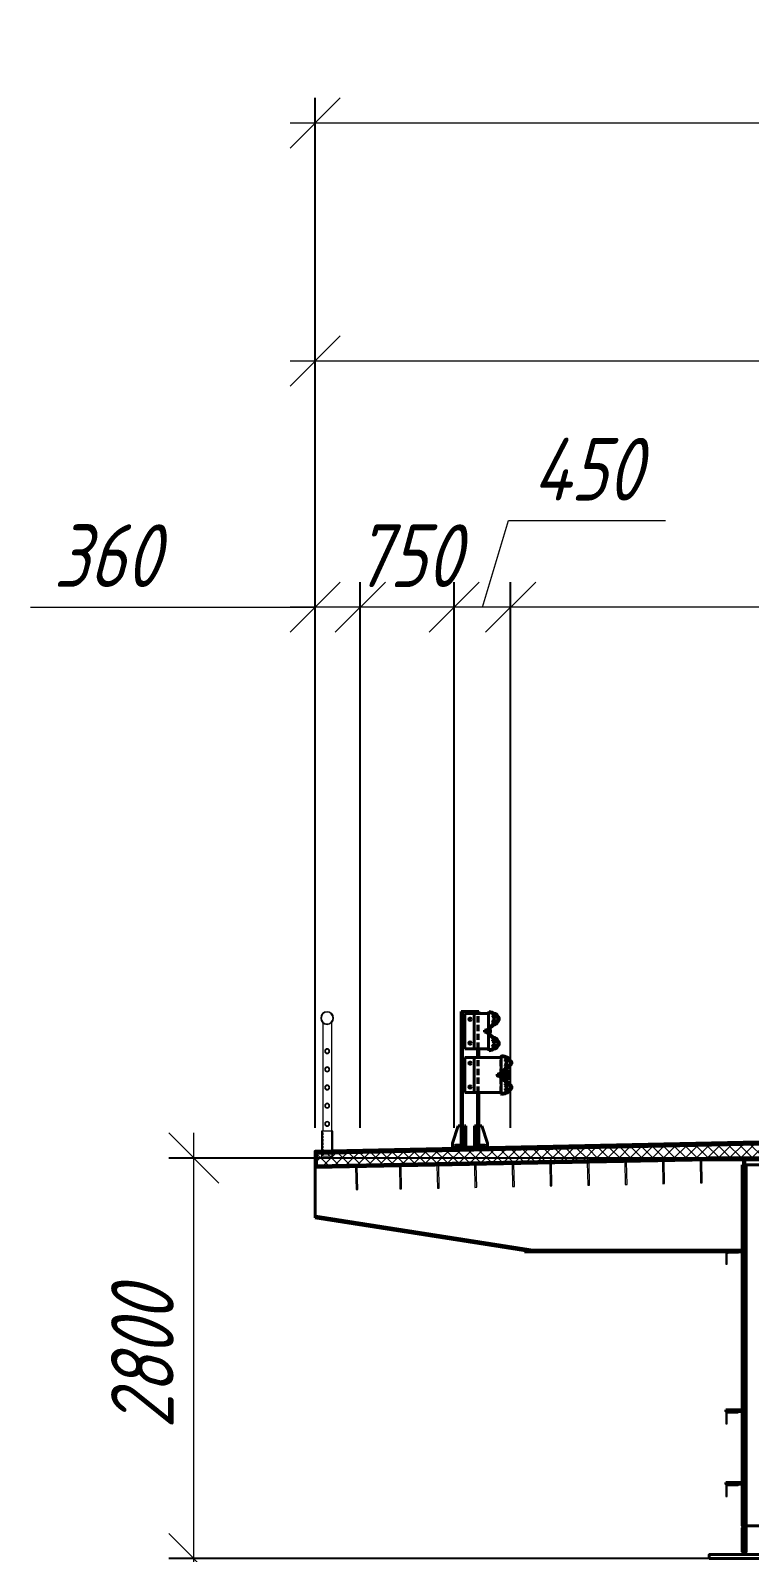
# Model space of a CAD drawing. Header units: millimetres. Extents: x 1864 to 10174863, y -4887456 to 5366151.
# Drawn here: x 10077449 to 10083189, y 12254 to 24396 of the extents above; entities that cross this region are included whole.
import ezdxf

# ---------------------------------------------------------------- set-up
doc = ezdxf.new("R2010")
doc.units = ezdxf.units.MM
doc.linetypes.add('DASHED', pattern=[7, 5, -2, 0])
for name, color, linetype, lineweight in [('S-BALK', 150, 'Continuous', 40), ('S-BALK-PPRB', 80, 'Continuous', 40), ('S-BALK-PROR', 133, 'Continuous', 20), ('S-DRGO', 21, 'Continuous', 20), ('S-METL-TONK', 75, 'Continuous', 20), ('S-METL-TONK-NVEL', 14, 'DASHED', 20), ('S-MNST', 61, 'Continuous', 40), ('S-MOGR', 121, 'Continuous', 40), ('S-MOGR-NVEL', 1, 'DASHED', 25), ('S-POGR', 124, 'Continuous', 20), ('S-SECT-PATT', 105, 'Continuous', 15), ('T-DIMS', 3, 'Continuous', 30), ('ИС_Размер', 3, 'Continuous', 18)]:
    doc.layers.add(name, color=color, linetype=linetype, lineweight=lineweight)
doc.styles.add('0', font='isocpeur.ttf', dxfattribs={"width": 0.8, "oblique": 15})
doc.dimstyles.new('М200', dxfattribs={"dimscale": 200, "dimtxt": 2.5, "dimasz": 2, "dimexe": 1, "dimexo": 1, "dimgap": 0.8, "dimtad": 1, "dimdec": 0, "dimzin": 0, "dimdsep": 46, "dimtxsty": '0', "dimblk": 'OBLIQUE', "dimcen": 0.09, "dimdle": 1, "dimclrd": 256, "dimclre": 256, "dimclrt": 256, "dimadec": 4, "dimazin": 0, "dimtfac": 1, "dimtdec": 0, "dimtmove": 1, "dimatfit": 2, "dimfxl": 1, "dimtolj": 1, "dimtzin": 0, "dimlwd": -1, "dimarcsym": 0})
pattern_1 = [(45, (10049224.69, 14653.47), (-44.19417, 44.19417), []), (135, (10049224.69, 14653.47), (-44.19417, -44.19417), [])]

# ---------------------------------------------------------------- blocks, each defined once
blk = doc.blocks.new('_OBLIQUE')
at = {"color": 0, "linetype": 'ByBlock', "lineweight": -2}
blk.add_line((0.5, 0.5), (-0.5, -0.5), dxfattribs=at)
blk = doc.blocks.new('*D814')
at = {"layer": 'Defpoints', "color": 0, "linetype": 'Continuous', "transparency": 16777216}
for p in [(10079722, 21759), (10079722, 15445), (10093382, 15353)]:
    blk.add_point(p, dxfattribs=at)
at = {"layer": 'ИС_Размер', "lineweight": -2, "transparency": 16777216}
for p, q in [((10079722, 15645), (10079722, 21959)), ((10093382, 15553), (10093382, 21959))]:
    blk.add_line(p, q, dxfattribs=at)
at = {"layer": 'ИС_Размер', "transparency": 16777216}
blk.add_line((10093582, 21759), (10079522, 21759), dxfattribs=at)
at = {"layer": 'ИС_Размер', "linetype": 'Continuous', "transparency": 16777216, "xscale": 400, "yscale": 400, "zscale": 400, "rotation": 180}
blk.add_blockref('_OBLIQUE', (10079722, 21759), dxfattribs=at)
at = {"layer": 'ИС_Размер', "linetype": 'Continuous', "transparency": 16777216, "xscale": 400, "yscale": 400, "zscale": 400}
blk.add_blockref('_OBLIQUE', (10093382, 21759), dxfattribs=at)
at = {"layer": 'ИС_Размер', "linetype": 'Continuous', "transparency": 16777216, "insert": (10086552, 22169), "char_height": 500, "attachment_point": 5, "style": '0'}
blk.add_mtext('\\A1;13660', dxfattribs=at)
blk = doc.blocks.new('*D816')
at = {"layer": 'Defpoints', "color": 0, "linetype": 'Continuous', "transparency": 16777216}
for p in [(10081282, 19796), (10092682, 15804), (10081282, 15443)]:
    blk.add_point(p, dxfattribs=at)
at = {"layer": 'ИС_Размер', "lineweight": -2, "transparency": 16777216}
for p, q in [((10081282, 15643), (10081282, 19996)), ((10092682, 16004), (10092682, 19996))]:
    blk.add_line(p, q, dxfattribs=at)
at = {"layer": 'ИС_Размер', "transparency": 16777216}
blk.add_line((10092882, 19796), (10081082, 19796), dxfattribs=at)
at = {"layer": 'ИС_Размер', "linetype": 'Continuous', "transparency": 16777216, "xscale": 400, "yscale": 400, "zscale": 400, "rotation": 180}
blk.add_blockref('_OBLIQUE', (10081282, 19796), dxfattribs=at)
at = {"layer": 'ИС_Размер', "linetype": 'Continuous', "transparency": 16777216, "xscale": 400, "yscale": 400, "zscale": 400}
blk.add_blockref('_OBLIQUE', (10092682, 19796), dxfattribs=at)
at = {"layer": 'ИС_Размер', "linetype": 'Continuous', "transparency": 16777216, "insert": (10086982, 20206), "char_height": 500, "attachment_point": 5, "style": '0'}
blk.add_mtext('\\A1;11400', dxfattribs=at)
blk = doc.blocks.new('*D817')
at = {"layer": 'Defpoints', "color": 0, "linetype": 'Continuous', "transparency": 16777216}
for p in [(10080832, 19796), (10080832, 15443), (10081282, 15443)]:
    blk.add_point(p, dxfattribs=at)
at = {"layer": 'ИС_Размер', "transparency": 16777216}
for p, q in [((10081057, 19796), (10081264, 20486)), ((10081264, 20486), (10082518, 20486)), ((10081482, 19796), (10080632, 19796))]:
    blk.add_line(p, q, dxfattribs=at)
at = {"layer": 'ИС_Размер', "lineweight": -2, "transparency": 16777216}
for p, q in [((10080832, 15643), (10080832, 19996)), ((10081282, 15643), (10081282, 19996))]:
    blk.add_line(p, q, dxfattribs=at)
at = {"layer": 'ИС_Размер', "linetype": 'Continuous', "transparency": 16777216, "xscale": 400, "yscale": 400, "zscale": 400, "rotation": 180}
blk.add_blockref('_OBLIQUE', (10080832, 19796), dxfattribs=at)
at = {"layer": 'ИС_Размер', "linetype": 'Continuous', "transparency": 16777216, "xscale": 400, "yscale": 400, "zscale": 400}
blk.add_blockref('_OBLIQUE', (10081282, 19796), dxfattribs=at)
at = {"layer": 'ИС_Размер', "linetype": 'Continuous', "transparency": 16777216, "insert": (10081891, 20896), "char_height": 500, "attachment_point": 5, "style": '0'}
blk.add_mtext('\\A1;450', dxfattribs=at)
blk = doc.blocks.new('*D818')
at = {"layer": 'Defpoints', "color": 0, "linetype": 'Continuous', "transparency": 16777216}
for p in [(10080082, 19796), (10080082, 15443), (10080832, 15443)]:
    blk.add_point(p, dxfattribs=at)
at = {"layer": 'ИС_Размер', "lineweight": -2, "transparency": 16777216}
for p, q in [((10080082, 15643), (10080082, 19996)), ((10080832, 15643), (10080832, 19996))]:
    blk.add_line(p, q, dxfattribs=at)
at = {"layer": 'ИС_Размер', "transparency": 16777216}
blk.add_line((10081032, 19796), (10079882, 19796), dxfattribs=at)
at = {"layer": 'ИС_Размер', "linetype": 'Continuous', "transparency": 16777216, "xscale": 400, "yscale": 400, "zscale": 400, "rotation": 180}
blk.add_blockref('_OBLIQUE', (10080082, 19796), dxfattribs=at)
at = {"layer": 'ИС_Размер', "linetype": 'Continuous', "transparency": 16777216, "xscale": 400, "yscale": 400, "zscale": 400}
blk.add_blockref('_OBLIQUE', (10080832, 19796), dxfattribs=at)
at = {"layer": 'ИС_Размер', "linetype": 'Continuous', "transparency": 16777216, "insert": (10080457, 20206), "char_height": 500, "attachment_point": 5, "style": '0'}
blk.add_mtext('\\A1;750', dxfattribs=at)
blk = doc.blocks.new('*D819')
at = {"layer": 'Defpoints', "color": 0, "linetype": 'Continuous', "transparency": 16777216}
for p in [(10079722, 19796), (10079722, 15443), (10080082, 15443)]:
    blk.add_point(p, dxfattribs=at)
at = {"layer": 'ИС_Размер', "lineweight": -2, "transparency": 16777216}
for p, q in [((10079722, 15643), (10079722, 19996)), ((10080082, 15643), (10080082, 19996))]:
    blk.add_line(p, q, dxfattribs=at)
at = {"layer": 'ИС_Размер', "transparency": 16777216}
for p, q in [((10077449, 19796), (10079722, 19796)), ((10080282, 19796), (10079522, 19796))]:
    blk.add_line(p, q, dxfattribs=at)
at = {"layer": 'ИС_Размер', "linetype": 'Continuous', "transparency": 16777216, "xscale": 400, "yscale": 400, "zscale": 400, "rotation": 180}
blk.add_blockref('_OBLIQUE', (10079722, 19796), dxfattribs=at)
at = {"layer": 'ИС_Размер', "linetype": 'Continuous', "transparency": 16777216, "xscale": 400, "yscale": 400, "zscale": 400}
blk.add_blockref('_OBLIQUE', (10080082, 19796), dxfattribs=at)
at = {"layer": 'ИС_Размер', "linetype": 'Continuous', "transparency": 16777216, "insert": (10078056, 20206), "char_height": 500, "attachment_point": 5, "style": '0'}
blk.add_mtext('\\A1;360', dxfattribs=at)
blk = doc.blocks.new('*D800')
at = {"layer": 'Defpoints', "color": 0, "linetype": 'Continuous', "transparency": 16777216}
for p in [(10111592, 23658), (10111592, 16052), (10079722, 15445)]:
    blk.add_point(p, dxfattribs=at)
at = {"layer": 'ИС_Размер', "lineweight": -2, "transparency": 16777216}
for p, q in [((10079722, 15645), (10079722, 23858)), ((10111592, 16252), (10111592, 23858))]:
    blk.add_line(p, q, dxfattribs=at)
at = {"layer": 'ИС_Размер', "transparency": 16777216}
blk.add_line((10079522, 23658), (10111792, 23658), dxfattribs=at)
at = {"layer": 'ИС_Размер', "linetype": 'Continuous', "transparency": 16777216, "xscale": 400, "yscale": 400, "zscale": 400, "rotation": 180}
blk.add_blockref('_OBLIQUE', (10079722, 23658), dxfattribs=at)
at = {"layer": 'ИС_Размер', "linetype": 'Continuous', "transparency": 16777216, "xscale": 400, "yscale": 400, "zscale": 400}
blk.add_blockref('_OBLIQUE', (10111592, 23658), dxfattribs=at)
at = {"layer": 'ИС_Размер', "linetype": 'Continuous', "transparency": 16777216, "insert": (10095657, 24068), "char_height": 500, "attachment_point": 5, "style": '0'}
blk.add_mtext('\\A1;31870', dxfattribs=at)
blk = doc.blocks.new('*D807')
at = {"layer": 'Defpoints', "color": 0, "linetype": 'Continuous', "transparency": 16777216}
for p in [(10078753, 15401), (10083147, 15401), (10083147, 12205)]:
    blk.add_point(p, dxfattribs=at)
at = {"layer": 'ИС_Размер', "transparency": 16777216}
blk.add_line((10078753, 12005), (10078753, 15601), dxfattribs=at)
at = {"layer": 'ИС_Размер', "lineweight": -2, "transparency": 16777216}
for p, q in [((10082947, 15401), (10078553, 15401)), ((10082947, 12205), (10078553, 12205))]:
    blk.add_line(p, q, dxfattribs=at)
at = {"layer": 'ИС_Размер', "linetype": 'Continuous', "transparency": 16777216, "xscale": 400, "yscale": 400, "zscale": 400}
for p, rotation in [((10078753, 15401), 90), ((10078753, 12205), 270)]:
    blk.add_blockref('_OBLIQUE', p, dxfattribs=dict(at, rotation=rotation))
at = {"layer": 'ИС_Размер', "linetype": 'Continuous', "transparency": 16777216, "insert": (10078343, 13803), "char_height": 500, "attachment_point": 5, "rotation": 90, "style": '0'}
blk.add_mtext('\\A1;2800', dxfattribs=at)
blk = doc.blocks.new('EF948500_1k1')
blk.add_lwpolyline([(22, 10), (96, 10, -0.414214), (100, 6), (100, 0), (0, 0), (0, 100), (6, 100, -0.414214), (10, 96), (10, 22, 0.414214)], format="xyb", close=True)
blk = doc.blocks.new('Б4 (в пролете)')
at = {"layer": 'S-BALK'}
for points in [[(-280, 3196), (280, 3196), (280, 3180), (-280, 3180)], [(-6, 32), (6, 32), (6, 3180), (-6, 3180)], [(-280, 0), (280, 0), (280, 32), (-280, 32)]]:
    blk.add_lwpolyline(points, close=True, dxfattribs=at)
at = {"layer": 'S-BALK-PPRB'}
for points in [[(196, 2940), (196, 3140), (16, 3140), (16, 260), (196, 260), (196, 295)], [(196, 950), (196, 2680)]]:
    blk.add_lwpolyline(points, dxfattribs=at)
for points in [[(-146, 2460), (-16, 2460), (-16, 2448), (-146, 2448)], [(-146, 1186), (-16, 1186), (-16, 1174), (-146, 1174)], [(-146, 606), (-16, 606), (-16, 594), (-146, 594)]]:
    blk.add_lwpolyline(points, close=True, dxfattribs=at)
at = {"layer": 'S-MNST'}
for points in [[(-16, 3140), (-6, 3140), (-6, 260), (-16, 260)], [(16, 3140), (6, 3140), (6, 260), (16, 260)], [(-6, 245), (-16, 245), (-16, 55), (-6, 55)], [(6, 245), (16, 245), (16, 55), (6, 55)]]:
    blk.add_lwpolyline(points, close=True, dxfattribs=at)
at = {"layer": 'S-METL-TONK', "xscale": -1, "rotation": 180}
for p in [(-146, 2448), (-146, 1174), (-146, 594)]:
    blk.add_blockref('EF948500_1k1', p, dxfattribs=at)
blk = doc.blocks.new('1253')
at = {"layer": 'S-MOGR', "ltscale": 10}
for p, q in [((70, 1100), (-70, 1100)), ((-70, 1100), (-70, 20)), ((-60, 20), (-60, 1100)), ((60, 1084), (60, 1100)), ((70, 1084), (70, 1100)), ((149, 1096), (150, 1100)), ((175, 1091), (149, 1096)), ((175, 1091), (149, 1096)), ((149, 1096), (149, 1092)), ((150, 1100), (176, 1095)), ((148, 1084), (-42, 1084)), ((-42, 1084), (-42, 804)), ((33, 1084), (33, 804)), ((148, 804), (148, 1084)), ((149, 1092), (174, 1087)), ((221, 1032), (158, 978)), ((161, 975), (224, 1029)), ((177, 1086), (221, 1052)), ((223, 1056), (180, 1089)), ((223, 1056), (180, 1089)), ((182, 1092), (226, 1059)), ((225, 1045), (225, 1039)), ((229, 1039), (229, 1045)), ((229, 1039), (229, 1045)), ((233, 1045), (233, 1039)), ((144, 954), (156, 954)), ((144, 934), (156, 934)), ((148, 958), (148, 930)), ((152, 930), (152, 958)), ((152, 930), (152, 958)), ((156, 958), (156, 930)), ((158, 910), (221, 856)), ((224, 859), (161, 913)), ((-42, 804), (148, 804)), ((248, 734), (-42, 734)), ((-42, 734), (-42, 454)), ((33, 734), (33, 454)), ((60, 734), (60, 804)), ((70, 734), (70, 804)), ((174, 801), (149, 796)), ((149, 792), (175, 797)), ((149, 796), (149, 792)), ((221, 836), (177, 802)), ((180, 799), (223, 832)), ((180, 799), (223, 832)), ((226, 829), (182, 796)), ((225, 849), (225, 843)), ((229, 843), (229, 849)), ((229, 843), (229, 849)), ((233, 849), (233, 843)), ((248, 454), (248, 734)), ((249, 746), (250, 750)), ((275, 741), (249, 746)), ((275, 741), (249, 746)), ((249, 746), (249, 742)), ((249, 742), (274, 737)), ((250, 750), (276, 745)), ((277, 736), (321, 702)), ((323, 706), (280, 739)), ((323, 706), (280, 739)), ((282, 742), (326, 709)), ((248, 608), (248, 580)), ((252, 580), (252, 608)), ((252, 580), (252, 608)), ((256, 608), (256, 580)), ((321, 682), (258, 628)), ((261, 625), (324, 679)), ((325, 695), (325, 689)), ((329, 689), (329, 695)), ((329, 689), (329, 695)), ((333, 695), (333, 689)), ((248, 604), (256, 604)), ((248, 584), (256, 584)), ((258, 560), (321, 506)), ((324, 509), (261, 563)), ((324, 509), (261, 563)), ((263, 566), (326, 513)), ((325, 499), (325, 493)), ((329, 493), (329, 499)), ((329, 493), (329, 499)), ((333, 499), (333, 493)), ((-42, 454), (248, 454)), ((60, 20), (60, 454)), ((70, 454), (70, 190)), ((274, 451), (249, 446)), ((249, 442), (275, 447)), ((249, 446), (249, 442)), ((321, 486), (277, 452)), ((280, 449), (323, 482)), ((280, 449), (323, 482)), ((326, 479), (282, 446)), ((-94, 190), (-140, 50)), ((-70, 190), (-94, 190)), ((-70, 20), (-70, 190)), ((-45, 50), (-45, 190)), ((-45, 190), (-35, 190)), ((-35, 190), (-35, 20)), ((35, 50), (35, 190)), ((35, 190), (45, 190)), ((45, 190), (45, 20)), ((70, 190), (94, 190)), ((70, 20), (70, 190)), ((94, 190), (140, 50)), ((-140, 50), (-140, 20)), ((140, 20), (-140, 20)), ((-140, 20), (-140, 0)), ((-140, 20), (-80, 20)), ((140, 0), (-140, 0)), ((-35, 50), (-45, 50)), ((-45, 20), (-45, 50)), ((-45, 50), (-35, 50)), ((-35, 20), (-45, 20)), ((45, 50), (35, 50)), ((35, 20), (35, 50)), ((35, 50), (45, 50)), ((45, 20), (35, 20)), ((140, 50), (140, 20)), ((140, 0), (140, 20))]:
    blk.add_line(p, q, dxfattribs=at)
at = {"layer": 'S-MOGR', "lineweight": 40, "ltscale": 10}
for p, q in [((161, 975), (224, 1029)), ((226, 1025), (163, 972)), ((224, 859), (161, 913)), ((163, 916), (226, 863)), ((149, 792), (175, 797)), ((150, 788), (149, 792)), ((176, 793), (150, 788)), ((261, 625), (324, 679)), ((326, 675), (263, 622)), ((249, 442), (275, 447)), ((250, 438), (249, 442)), ((276, 443), (250, 438))]:
    blk.add_line(p, q, dxfattribs=at)
at = {"layer": 'S-MOGR'}
for p, q in [((178, 1025), (191, 1035)), ((178, 1025), (179, 1026)), ((182, 1020), (178, 1025)), ((183, 1061), (179, 1057)), ((179, 1057), (180, 1055)), ((179, 1057), (192, 1047)), ((179, 1026), (189, 1035)), ((179, 1025), (183, 1020)), ((180, 1066), (187, 1075)), ((180, 1056), (184, 1061)), ((180, 1055), (191, 1047)), ((180, 1015), (187, 1007)), ((196, 1031), (181, 1019)), ((197, 1051), (182, 1063)), ((209, 1001), (184, 1030)), ((209, 1082), (185, 1051)), ((192, 1011), (185, 1019)), ((192, 1071), (186, 1062)), ((191, 1035), (189, 1035)), ((191, 1087), (190, 1086)), ((190, 1086), (218, 1065)), ((190, 1034), (194, 1029)), ((191, 1087), (219, 1066)), ((191, 1074), (206, 1062)), ((191, 1047), (195, 1052)), ((192, 1047), (191, 1047)), ((195, 1030), (191, 1035)), ((191, 1007), (206, 1020)), ((191, 995), (217, 1018)), ((191, 995), (218, 1017)), ((191, 995), (191, 995)), ((196, 1052), (192, 1047)), ((202, 1019), (195, 1028)), ((202, 1063), (196, 1054)), ((207, 1024), (200, 1032)), ((208, 1059), (201, 1050)), ((218, 1017), (217, 1018)), ((219, 1066), (218, 1065)), ((117, 952), (116, 951)), ((116, 951), (116, 937)), ((116, 951), (128, 951)), ((164, 944), (116, 944)), ((117, 936), (116, 937)), ((116, 937), (128, 937)), ((128, 952), (117, 952)), ((117, 952), (117, 936)), ((128, 936), (117, 936)), ((128, 934), (128, 954)), ((130, 957), (141, 957)), ((141, 951), (130, 951)), ((141, 937), (130, 937)), ((141, 931), (130, 931)), ((143, 954), (143, 934)), ((156, 962), (156, 927)), ((157, 962), (156, 962)), ((157, 927), (156, 927)), ((157, 962), (157, 927)), ((182, 868), (178, 863)), ((178, 863), (179, 862)), ((178, 863), (191, 853)), ((179, 863), (183, 868)), ((179, 862), (189, 853)), ((180, 873), (187, 881)), ((196, 857), (181, 869)), ((209, 887), (184, 858)), ((192, 877), (185, 869)), ((191, 853), (189, 853)), ((190, 854), (194, 859)), ((191, 893), (217, 870)), ((191, 893), (191, 893)), ((191, 893), (218, 871)), ((191, 881), (206, 868)), ((195, 858), (191, 853)), ((202, 869), (195, 860)), ((207, 864), (200, 856)), ((218, 871), (217, 870)), ((179, 831), (192, 841)), ((179, 831), (180, 833)), ((183, 827), (179, 831)), ((180, 833), (191, 841)), ((180, 832), (184, 827)), ((180, 822), (187, 813)), ((197, 837), (182, 825)), ((209, 806), (185, 837)), ((192, 817), (186, 826)), ((190, 802), (218, 823)), ((191, 801), (190, 802)), ((192, 841), (191, 841)), ((191, 841), (195, 836)), ((191, 814), (206, 826)), ((191, 801), (219, 822)), ((196, 836), (192, 841)), ((202, 825), (196, 834)), ((208, 829), (201, 838)), ((219, 822), (218, 823)), ((309, 732), (285, 701)), ((291, 737), (290, 736)), ((290, 736), (318, 715)), ((291, 737), (319, 716)), ((296, 633), (256, 608)), ((256, 608), (256, 580)), ((257, 612), (257, 576)), ((258, 612), (257, 612)), ((258, 612), (258, 576)), ((278, 675), (291, 685)), ((278, 675), (279, 676)), ((282, 670), (278, 675)), ((283, 711), (279, 707)), ((279, 707), (280, 705)), ((279, 707), (292, 697)), ((279, 676), (289, 685)), ((279, 675), (283, 670)), ((280, 716), (287, 725)), ((280, 706), (284, 711)), ((280, 705), (291, 697)), ((280, 665), (287, 657)), ((296, 681), (281, 669)), ((297, 701), (282, 713)), ((309, 651), (284, 680)), ((292, 661), (285, 669)), ((292, 721), (286, 712)), ((291, 685), (289, 685)), ((290, 684), (294, 679)), ((291, 724), (306, 712)), ((291, 697), (295, 702)), ((292, 697), (291, 697)), ((295, 680), (291, 685)), ((291, 657), (306, 670)), ((291, 645), (317, 668)), ((291, 645), (318, 667)), ((291, 645), (291, 645)), ((296, 702), (292, 697)), ((302, 669), (295, 678)), ((302, 713), (296, 704)), ((303, 633), (296, 633)), ((307, 674), (300, 682)), ((308, 709), (301, 700)), ((303, 555), (303, 633)), ((318, 667), (317, 668)), ((319, 716), (318, 715)), ((218, 602), (217, 601)), ((217, 601), (217, 587)), ((217, 601), (229, 601)), ((265, 594), (217, 594)), ((218, 586), (217, 587)), ((217, 587), (229, 587)), ((229, 602), (218, 602)), ((218, 602), (218, 586)), ((229, 586), (218, 586)), ((229, 584), (229, 604)), ((231, 607), (242, 607)), ((242, 601), (231, 601)), ((242, 587), (231, 587)), ((242, 581), (231, 581)), ((244, 604), (244, 584)), ((256, 580), (296, 555)), ((258, 576), (257, 576)), ((282, 518), (278, 513)), ((278, 513), (279, 512)), ((278, 513), (291, 503)), ((279, 513), (283, 518)), ((279, 512), (289, 503)), ((279, 481), (292, 491)), ((280, 523), (287, 531)), ((280, 483), (291, 491)), ((296, 507), (281, 519)), ((297, 487), (282, 475)), ((309, 537), (284, 508)), ((292, 527), (285, 519)), ((309, 456), (285, 487)), ((291, 503), (289, 503)), ((290, 504), (294, 509)), ((291, 543), (317, 520)), ((291, 543), (291, 543)), ((291, 543), (318, 521)), ((291, 531), (306, 518)), ((295, 508), (291, 503)), ((292, 491), (291, 491)), ((291, 491), (295, 486)), ((296, 486), (292, 491)), ((302, 519), (295, 510)), ((296, 555), (303, 555)), ((307, 514), (300, 506)), ((308, 479), (301, 488)), ((318, 521), (317, 520)), ((279, 481), (280, 483)), ((283, 477), (279, 481)), ((280, 482), (284, 477)), ((280, 472), (287, 463)), ((292, 467), (286, 476)), ((290, 452), (318, 473)), ((291, 451), (290, 452)), ((291, 464), (306, 476)), ((291, 451), (319, 472)), ((302, 475), (296, 484)), ((319, 472), (318, 473)), ((-122, 20), (-122, 33)), ((-118, 20), (-122, 20)), ((-78, 20), (-122, 20)), ((-83, 34), (-117, 34)), ((-111, 20), (-111, 33)), ((-89, 20), (-89, 33)), ((-82, 20), (-78, 20)), ((-78, 20), (-78, 33)), ((78, 20), (78, 33)), ((82, 20), (78, 20)), ((78, 20), (122, 20)), ((83, 34), (117, 34)), ((89, 20), (89, 33)), ((111, 20), (111, 33)), ((118, 20), (122, 20)), ((122, 20), (122, 33))]:
    blk.add_line(p, q, dxfattribs=at)
at = {"layer": 'S-MOGR', "ltscale": 50}
for p, q in [((261, 606), (296, 627)), ((277, 595), (265, 608)), ((280, 595), (267, 609)), ((274, 610), (272, 612)), ((277, 610), (273, 613)), ((288, 595), (274, 610)), ((280, 610), (275, 614)), ((291, 595), (277, 610)), ((288, 610), (280, 617)), ((294, 595), (280, 610)), ((291, 610), (282, 619)), ((294, 610), (284, 620)), ((296, 601), (288, 610)), ((296, 615), (289, 623)), ((296, 618), (291, 624)), ((291, 624), (291, 624)), ((296, 604), (291, 610)), ((294, 624), (293, 625)), ((296, 621), (294, 624)), ((296, 607), (294, 610)), ((296, 627), (296, 561)), ((261, 582), (261, 606)), ((296, 561), (261, 582)), ((263, 581), (262, 582)), ((274, 595), (263, 607)), ((266, 581), (263, 584)), ((266, 595), (265, 596)), ((277, 581), (265, 593)), ((274, 581), (265, 591)), ((280, 581), (266, 595)), ((271, 576), (266, 581)), ((288, 581), (274, 595)), ((288, 567), (274, 581)), ((291, 581), (277, 595)), ((291, 567), (277, 581)), ((294, 581), (280, 595)), ((294, 567), (280, 581)), ((296, 587), (288, 595)), ((296, 573), (288, 581)), ((292, 563), (288, 567)), ((296, 590), (291, 595)), ((296, 576), (291, 581)), ((296, 562), (291, 567)), ((296, 593), (294, 595)), ((296, 579), (294, 581)), ((296, 565), (294, 567))]:
    blk.add_line(p, q, dxfattribs=at)
at = {"layer": 'S-MOGR', "ltscale": 10}
for centre in [(0, 1039), (0, 849), (0, 689), (0, 499)]:
    blk.add_circle(centre, 9, dxfattribs=at)
for centre, radius, start, end in [((172, 1078), 17.3, 55.2601, 78.6901), ((173, 958), 25.3, 127.3113, 180), ((173, 958), 21.3, 126.8055, 180), ((173, 1080), 7.07, 52.7547, 82.4378), ((173, 1080), 11, 52.7547, 81.1954), ((173, 1080), 11, 52.7547, 81.1954), ((216, 1045), 9.35, 0, 56.2703), ((213, 1041), 12.3, 310.1762, 352.8363), ((216, 1045), 13.3, 0, 55.2601), ((216, 1045), 13.3, 0, 55.2601), ((213, 1041), 16.3, 310.1762, 354.7899), ((213, 1041), 16.3, 310.1762, 354.7899), ((216, 1045), 17.3, 0, 55.2601), ((216, 1039), 17.3, 306.0829, 0), ((173, 930), 25.3, 180, 232.6887), ((173, 930), 21.3, 180, 233.1945), ((213, 847), 12.3, 7.1637, 49.8238), ((213, 847), 16.3, 5.2101, 49.8238), ((213, 847), 16.3, 5.2101, 49.8238), ((216, 849), 17.3, 0, 53.9171), ((173, 808), 7.07, 277.5621, 307.2453), ((173, 808), 11, 278.8046, 307.2453), ((173, 808), 11, 278.8046, 307.2453), ((172, 810), 17.3, 281.3099, 304.7399), ((216, 843), 9.35, 303.7297, 0), ((216, 843), 13.3, 304.7399, 0), ((216, 843), 13.3, 304.7399, 0), ((216, 843), 17.3, 304.7399, 0), ((273, 730), 7.07, 52.7547, 82.4378), ((273, 730), 11, 52.7547, 81.1954), ((273, 730), 11, 52.7547, 81.1954), ((272, 728), 17.3, 55.2601, 78.6901), ((273, 608), 25.3, 127.3113, 180), ((273, 608), 21.3, 126.8055, 180), ((273, 608), 21.3, 126.8055, 180), ((273, 608), 17.3, 126.0829, 180), ((316, 695), 9.35, 0, 56.2703), ((313, 691), 12.3, 310.1762, 352.8363), ((316, 695), 13.3, 0, 55.2601), ((316, 695), 13.3, 0, 55.2601), ((313, 691), 16.3, 310.1762, 354.7899), ((313, 691), 16.3, 310.1762, 354.7899), ((316, 695), 17.3, 0, 55.2601), ((316, 689), 17.3, 306.0829, 0), ((273, 580), 25.3, 180, 232.6887), ((273, 580), 21.3, 180, 233.1945), ((273, 580), 21.3, 180, 233.1945), ((273, 580), 17.3, 180, 233.9171), ((313, 497), 12.3, 7.1637, 49.8238), ((316, 493), 9.35, 303.7297, 0), ((316, 493), 13.3, 304.7399, 0), ((316, 493), 13.3, 304.7399, 0), ((313, 497), 16.3, 5.2101, 49.8238), ((313, 497), 16.3, 5.2101, 49.8238), ((316, 499), 17.3, 0, 53.9171), ((316, 493), 17.3, 304.7399, 0), ((273, 458), 7.07, 277.5621, 307.2453), ((273, 458), 11, 278.8046, 307.2453), ((273, 458), 11, 278.8046, 307.2453), ((272, 460), 17.3, 281.3099, 304.7399)]:
    blk.add_arc(centre, radius, start, end, dxfattribs=at)
at = {"layer": 'S-MOGR', "lineweight": 40, "ltscale": 10}
for centre, radius, start, end in [((173, 958), 21.3, 126.8055, 180), ((173, 958), 17.3, 126.0829, 180), ((173, 930), 21.3, 180, 233.1945), ((173, 930), 17.3, 180, 233.9171)]:
    blk.add_arc(centre, radius, start, end, dxfattribs=at)
at = {"layer": 'S-MOGR'}
for centre, radius, start, end in [((184, 1065), 3.68, 169.931, 295.5784), ((183, 1016), 3.68, 67.3524, 192.9999), ((196, 1016), 11.7, 96.2167, 164.1356), ((197, 1066), 11.7, 198.7953, 266.7141), ((188, 1071), 3.68, 349.931, 115.5784), ((188, 1010), 3.68, 247.3524, 12.9999), ((193, 1061), 26, 10.4497, 95.0597), ((192, 1020), 26, 267.8712, 352.4811), ((191, 1059), 11.7, 18.7953, 86.7141), ((191, 1023), 11.7, 276.2167, 344.1356), ((198, 1028), 3.68, 67.3524, 192.9999), ((200, 1054), 3.68, 169.931, 295.5784), ((204, 1060), 3.68, 349.931, 115.5784), ((203, 1023), 3.68, 247.3524, 12.9999), ((132, 954), 3.68, 117.1763, 242.8237), ((140, 944), 11.7, 146.0406, 213.9594), ((132, 934), 3.68, 117.1763, 242.8237), ((139, 954), 3.68, 297.1763, 62.8237), ((131, 944), 11.7, 326.0406, 33.9594), ((139, 934), 3.68, 297.1763, 62.8237), ((138, 944), 26, 317.695, 42.305), ((183, 872), 3.68, 167.0001, 292.6476), ((196, 872), 11.7, 195.8644, 263.7833), ((188, 878), 3.68, 347.0001, 112.6476), ((192, 868), 26, 7.5189, 92.1288), ((191, 865), 11.7, 15.8644, 83.7833), ((198, 860), 3.68, 167.0001, 292.6476), ((203, 865), 3.68, 347.0001, 112.6476), ((184, 823), 3.68, 64.4216, 190.069), ((197, 822), 11.7, 93.2859, 161.2047), ((188, 817), 3.68, 244.4216, 10.069), ((193, 827), 26, 264.9403, 349.5503), ((191, 829), 11.7, 273.2859, 341.2047), ((200, 834), 3.68, 64.4216, 190.069), ((204, 828), 3.68, 244.4216, 10.069), ((293, 711), 26, 10.4497, 95.0597), ((239, 594), 26, 317.695, 42.305), ((284, 715), 3.68, 169.931, 295.5784), ((283, 666), 3.68, 67.3524, 192.9999), ((296, 666), 11.7, 96.2167, 164.1356), ((297, 716), 11.7, 198.7953, 266.7141), ((288, 721), 3.68, 349.931, 115.5784), ((288, 660), 3.68, 247.3524, 12.9999), ((292, 670), 26, 267.8712, 352.4811), ((291, 709), 11.7, 18.7953, 86.7141), ((291, 673), 11.7, 276.2167, 344.1356), ((298, 678), 3.68, 67.3524, 192.9999), ((300, 704), 3.68, 169.931, 295.5784), ((304, 710), 3.68, 349.931, 115.5784), ((303, 673), 3.68, 247.3524, 12.9999), ((233, 604), 3.68, 117.1763, 242.8237), ((241, 594), 11.7, 146.0406, 213.9594), ((233, 584), 3.68, 117.1763, 242.8237), ((240, 604), 3.68, 297.1763, 62.8237), ((232, 594), 11.7, 326.0406, 33.9594), ((240, 584), 3.68, 297.1763, 62.8237), ((283, 522), 3.68, 167.0001, 292.6476), ((296, 522), 11.7, 195.8644, 263.7833), ((288, 528), 3.68, 347.0001, 112.6476), ((292, 518), 26, 7.5189, 92.1288), ((291, 515), 11.7, 15.8644, 83.7833), ((298, 510), 3.68, 167.0001, 292.6476), ((300, 484), 3.68, 64.4216, 190.069), ((303, 515), 3.68, 347.0001, 112.6476), ((284, 473), 3.68, 64.4216, 190.069), ((297, 472), 11.7, 93.2859, 161.2047), ((288, 467), 3.68, 244.4216, 10.069), ((293, 477), 26, 264.9403, 349.5503), ((291, 479), 11.7, 273.2859, 341.2047), ((304, 478), 3.68, 244.4216, 10.069), ((-117, 24), 10.2, 57.1328, 122.8672), ((-100, -4), 38.4, 73.2213, 106.7787), ((-83, 24), 10.2, 57.1328, 122.8672), ((83, 24), 10.2, 57.1328, 122.8672), ((100, -4), 38.4, 73.2213, 106.7787), ((117, 24), 10.2, 57.1328, 122.8672)]:
    blk.add_arc(centre, radius, start, end, dxfattribs=at)
at = {"layer": 'S-MOGR-NVEL', "ltscale": 10}
for p, q in [((60, 804), (60, 1084)), ((70, 804), (70, 1084)), ((144, 804), (144, 1084)), ((60, 454), (60, 734)), ((70, 454), (70, 734)), ((244, 454), (244, 734))]:
    blk.add_line(p, q, dxfattribs=at)
blk = doc.blocks.new('A$C5C905B18')
at = {"layer": 'S-METL-TONK-NVEL', "ltscale": 0.2}
for p, q in [((-37, 52), (-37, 199)), ((-35, 199), (-35, 52)), ((35, 199), (35, 54)), ((37, 54), (37, 199))]:
    blk.add_line(p, q, dxfattribs=at)
at = {"layer": 'S-POGR', "ltscale": 0.1}
for p, q in [((-35, 1064), (-35, 199)), ((35, 1064), (35, 199)), ((-37, 52), (-37, -1)), ((-35, 52), (-35, 21)), ((35, 21), (-35, 21)), ((35, 54), (35, 21)), ((37, 54), (37, 1))]:
    blk.add_line(p, q, dxfattribs=at)
for points in [[(-45, 52), (-45, 199), (45, 199), (45, 54)], [(45, 1), (-45, -1), (-45, 52)], [(45, 54), (45, 1)]]:
    blk.add_lwpolyline(points, dxfattribs=at)
for centre, radius in [((0, 1101), 51), ((0, 1101), 47), ((0, 837), 19), ((0, 837), 15), ((0, 692), 19), ((0, 692), 15), ((0, 547), 19), ((0, 547), 15), ((0, 402), 19), ((0, 402), 15), ((0, 257), 19), ((0, 257), 15)]:
    blk.add_circle(centre, radius, dxfattribs=at)

msp = doc.modelspace()

# ---------------------------------------------------------------- hatches: boundary and pattern name
at = {"layer": 'S-SECT-PATT'}
h = msp.add_hatch(dxfattribs=at)
h.set_pattern_fill('NEMETALL', color=256, scale=500)
h.set_pattern_definition(pattern_1)
edge = h.paths.add_edge_path()
edge.add_line((10093381.8, 15727.8), (10083146.7, 15518.1))
edge.add_line((10083146.7, 15518.1), (10083146.7, 15401.5))
edge.add_line((10083146.7, 15401.5), (10083426.7, 15401.5))
edge.add_line((10083426.7, 15401.5), (10083434.8, 15399.5))
edge.add_line((10083434.8, 15399.5), (10085444.5, 15439.7))
edge.add_line((10085444.5, 15439.7), (10085452.4, 15439.7))
edge.add_line((10085452.4, 15439.7), (10086536.4, 15461.4))
edge.add_arc((10078993.9, 563817.7), 548408.2, 270.788037, 271.503393)
edge.add_line((10093382, 15598.3), (10093381.8, 15727.8))
h = msp.add_hatch(dxfattribs=at)
h.set_pattern_fill('NEMETALL', color=256, scale=500)
h.set_pattern_definition(pattern_1)
h.paths.add_polyline_path([(10079721.5, 15449.3), (10079721.5, 15338.3), (10082865.6, 15399.4), (10082866.7, 15401.5), (10083146.7, 15401.5), (10083146.7, 15518.1)])

# ---------------------------------------------------------------- linework, layer by layer
at = {"layer": 'S-BALK'}
for p, q in [((10079721.5, 15338.3), (10082865.6, 15399.4)), ((10079721.5, 15332.6), (10079721.8, 15318.6)), ((10079721.8, 15318.6), (10079721.5, 14924.2)), ((10079721.7, 15324.3), (10082865.9, 15385.4)), ((10082865.6, 15399.4), (10082865.9, 15385.4)), ((10079723.2, 14936.1), (10081423.5, 14670.4)), ((10079721.5, 14924.2), (10081421.9, 14658.5)), ((10083130.7, 14665.5), (10081393.9, 14665.5)), ((10083130.7, 14653.5), (10081393.9, 14653.5))]:
    msp.add_line(p, q, dxfattribs=at)
msp.add_lwpolyline([(10079731.5, 15453.6), (10079721.5, 15453.6), (10079721.5, 15332.7), (10079731.5, 15332.9)], close=True, dxfattribs=at)
for radius in [512, 500]:
    msp.add_arc((10081493.5, 15165.5), radius, 261.95142, 270, dxfattribs=at)
at = {"layer": 'S-BALK-PROR'}
for points in [[(10080047.7, 15148.7), (10080061.7, 15149), (10080058.1, 15328.9), (10080044.1, 15328.6)], [(10080397.7, 15155.5), (10080411.7, 15155.8), (10080408.1, 15335.7), (10080394.1, 15335.4)], [(10080697.6, 15161.3), (10080711.6, 15161.6), (10080708, 15341.5), (10080694, 15341.3)], [(10080997.5, 15167.1), (10081011.5, 15167.4), (10081007.9, 15347.4), (10080993.9, 15347.1)], [(10081297.5, 15172.9), (10081311.5, 15173.2), (10081307.9, 15353.2), (10081293.9, 15352.9)], [(10081597.4, 15178.8), (10081611.4, 15179), (10081607.8, 15359), (10081593.8, 15358.7)], [(10081897.4, 15184.6), (10081911.4, 15184.9), (10081907.8, 15364.8), (10081893.8, 15364.6)], [(10082197.3, 15190.4), (10082211.3, 15190.7), (10082207.7, 15370.7), (10082193.7, 15370.4)], [(10082497.3, 15196.2), (10082511.3, 15196.5), (10082507.7, 15376.5), (10082493.7, 15376.2)], [(10082797.2, 15202.1), (10082811.2, 15202.3), (10082807.6, 15382.3), (10082793.6, 15382)]]:
    msp.add_lwpolyline(points, close=True, dxfattribs=at)
at = {"layer": 'S-DRGO', "lineweight": 70}
msp.add_line((10093382, 15727.8), (10079721.5, 15445.4), dxfattribs=at)
at = {"layer": 'S-DRGO'}
msp.add_line((10082866.7, 15401.5), (10082865.6, 15399.4), dxfattribs=at)

# ---------------------------------------------------------------- block references
at = {"xscale": -1}
msp.add_blockref('A$C5C905B18', (10079817.4, 15416.4), dxfattribs=at)
msp.add_blockref('Б4 (в пролете)', (10083146.7, 12205.5))
at = {"layer": 'T-DIMS'}
msp.add_blockref('1253', (10080958.4, 15468.8), dxfattribs=at)

# ---------------------------------------------------------------- dimensions: what is measured, and where the dimension line sits
at = {"layer": 'ИС_Размер', "linetype": 'Continuous'}
dim = msp.add_linear_dim(base=(10111591.6, 23658), p1=(10079721.5, 15445.4), p2=(10111591.6, 16052.2), dimstyle='М200', dxfattribs=at)
dim.commit()
dim.dimension.update_dxf_attribs({"geometry": '*D800', "text_midpoint": (10095656.6, 24068)})
for base, p1, p2, picture, middle in [((10079721.5465, 21759.1196), (10093382.039, 15353.4859), (10079721.5465, 15445.4061), '*D814', (10086551.7927, 22169.1196)), ((10080831.7, 19796.2), (10081281.7, 15443.5), (10080831.7, 15443.5), '*D817', (10081423.7, 20896.2)), ((10081281.7, 19796.2), (10092682, 15803.5), (10081281.7, 15443.5), '*D816', (10086981.9, 20206.2))]:
    dim = msp.add_linear_dim(base=base, p1=p1, p2=p2, angle=180, dimstyle='М200', dxfattribs=at)
    dim.commit()
    dim.dimension.update_dxf_attribs({"geometry": picture, "text_midpoint": middle})
for base, p1, p2, picture, middle in [((10079721.7, 19796.2), (10080081.7, 15443.5), (10079721.7, 15443.5), '*D819', (10078055.9, 19406.7)), ((10080081.7, 19796.2), (10080831.7, 15443.5), (10080081.7, 15443.5), '*D818', (10080456.7, 19796.2))]:
    dim = msp.add_linear_dim(base=base, p1=p1, p2=p2, angle=180, dimstyle='М200', dxfattribs=at)
    dim.commit()
    dim.dimension.update_dxf_attribs({"geometry": picture, "text_midpoint": middle, "dimtype": 160})
dim = msp.add_linear_dim(base=(10078752.6, 15401.5), p1=(10083146.7, 12205.5), p2=(10083146.7, 15401.5), angle=90, text='2800', dimstyle='М200', dxfattribs=at)
dim.commit()
dim.dimension.update_dxf_attribs({"geometry": '*D807', "text_midpoint": (10078342.6, 13803.5)})

doc.saveas('drawing.dxf')
